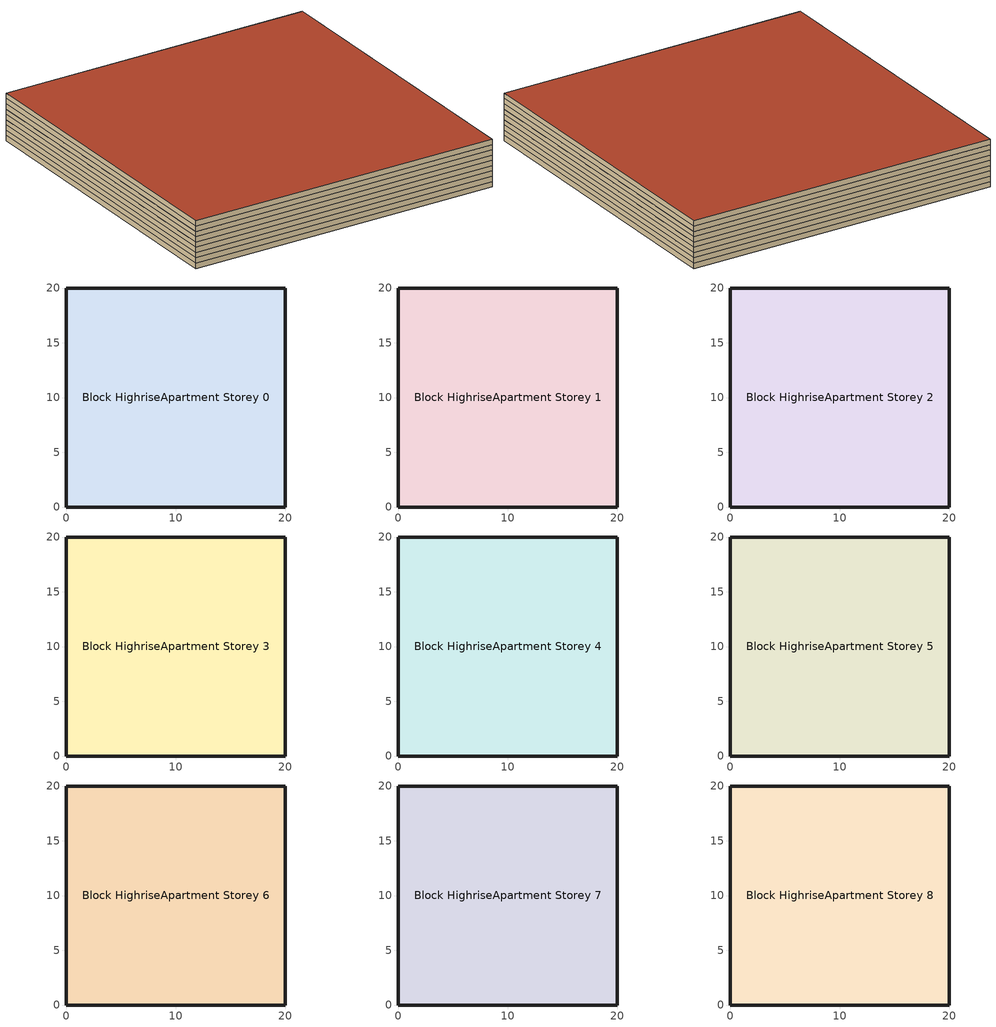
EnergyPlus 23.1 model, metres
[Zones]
Block HighriseApartment Storey 0
 floor ground (Project Floor): 20,20 20,0 0,0 0,20 z0
 wall outside (Project Wall): 0,0 20,0 20,20 0,20 0,0 z0:0.33
 roof outside (Project Ceiling): 20,0 20,20 0,20 0,0 z0.33
Block HighriseApartment Storey 1
 floor outside (Project Floor): 20,20 20,0 0,0 0,20 z0.33
 wall outside (Project Wall): 0,0 20,0 20,20 0,20 0,0 z0.33:0.67
 roof outside (Project Ceiling): 20,0 20,20 0,20 0,0 z0.67
Block HighriseApartment Storey 2
 floor outside (Project Floor): 20,20 20,0 0,0 0,20 z0.67
 wall outside (Project Wall): 0,0 20,0 20,20 0,20 0,0 z0.67:1
 roof outside (Project Ceiling): 20,0 20,20 0,20 0,0 z1
Block HighriseApartment Storey 3
 floor outside (Project Floor): 20,20 20,0 0,0 0,20 z1
 wall outside (Project Wall): 0,0 20,0 20,20 0,20 0,0 z1:1.33
 roof outside (Project Ceiling): 20,0 20,20 0,20 0,0 z1.33
Block HighriseApartment Storey 4
 floor outside (Project Floor): 20,20 20,0 0,0 0,20 z1.33
 wall outside (Project Wall): 0,0 20,0 20,20 0,20 0,0 z1.33:1.67
 roof outside (Project Ceiling): 20,0 20,20 0,20 0,0 z1.67
Block HighriseApartment Storey 5
 floor outside (Project Floor): 20,20 20,0 0,0 0,20 z1.67
 wall outside (Project Wall): 0,0 20,0 20,20 0,20 0,0 z1.67:2
 roof outside (Project Ceiling): 20,0 20,20 0,20 0,0 z2
Block HighriseApartment Storey 6
 floor outside (Project Floor): 20,20 20,0 0,0 0,20 z2
 wall outside (Project Wall): 0,0 20,0 20,20 0,20 0,0 z2:2.33
 roof outside (Project Ceiling): 20,0 20,20 0,20 0,0 z2.33
Block HighriseApartment Storey 7
 floor outside (Project Floor): 20,20 20,0 0,0 0,20 z2.33
 wall outside (Project Wall): 0,0 20,0 20,20 0,20 0,0 z2.33:2.67
 roof outside (Project Ceiling): 20,0 20,20 0,20 0,0 z2.67
Block HighriseApartment Storey 8
 floor outside (Project Floor): 20,20 20,0 0,0 0,20 z2.67
 wall outside (Project Wall): 0,0 20,0 20,20 0,20 0,0 z2.67:3
 roof outside (Project Flat Roof): 20,0 20,20 0,20 0,0 z3
[Building]
OpenUBEM_Building: North Axis=0; Terrain=City; Solar Distribution=FullExterior
[Site:Location]
PLACEHOLDER: Latitude=0; Longitude=0; Time Zone=0; Elevation=0
[SizingPeriod:WeatherFileDays]
AnnualSizingPeriod: Begin Month=1; Begin Day of Month=1; End Month=12; End Day of Month=31; Day of Week for Start Day=Monday; Use Weather File Daylight Saving Period=No; Use Weather File Rain and Snow Indicators=No
[SITE:WATERMAINSTEMPERATURE]
Calculation Method=CorrelationFromWeatherFile
[MATERIAL]
DefaultMaterial: Roughness=Rough; Thickness=0.1; Conductivity=0.1; Density=1000; Specific Heat=1000; Thermal Absorptance=0.9; Solar Absorptance=0.7; Visible Absorptance=0.7
[CONSTRUCTION]
Project Wall; Project Floor; Project Flat Roof; Project Ceiling: DefaultMaterial
[ZONE] Type=1; Multiplier=1; Ceiling Height=autocalculate; Volume=autocalculate; Floor Area=autocalculate; Part of Total Floor Area=Yes
Block HighriseApartment Storey 0; Block HighriseApartment Storey 1; Block HighriseApartment Storey 2; Block HighriseApartment Storey 3; Block HighriseApartment Storey 4; Block HighriseApartment Storey 5; Block HighriseApartment Storey 6; Block HighriseApartment Storey 7; Block HighriseApartment Storey 8
[PEOPLE] Number of People Schedule=CPB_OccLoad; Number of People Calculation Method=People/Area; People per Floor Area=0.05; Fraction Radiant=0.3; Sensible Heat Fraction=autocalculate; Activity Level Schedule=Activity_Level; Carbon Dioxide Generation Rate=3.82e-08; Enable ASHRAE 55 Comfort Warnings=No; Mean Radiant Temperature Calculation Type=ZoneAveraged; Clothing Insulation Calculation Method=ClothingInsulationSchedule; Cold Stress Temperature Threshold=15.56; Heat Stress Temperature Threshold=30
Name | Zone or ZoneList or Space or SpaceList
People_Block HighriseApartment Storey 0 | Block HighriseApartment Storey 0
People_Block HighriseApartment Storey 1 | Block HighriseApartment Storey 1
People_Block HighriseApartment Storey 2 | Block HighriseApartment Storey 2
People_Block HighriseApartment Storey 3 | Block HighriseApartment Storey 3
People_Block HighriseApartment Storey 4 | Block HighriseApartment Storey 4
People_Block HighriseApartment Storey 5 | Block HighriseApartment Storey 5
People_Block HighriseApartment Storey 6 | Block HighriseApartment Storey 6
People_Block HighriseApartment Storey 7 | Block HighriseApartment Storey 7
People_Block HighriseApartment Storey 8 | Block HighriseApartment Storey 8
[LIGHTS] Schedule=CPB_OccLoad; Design Level Calculation Method=Watts/Area; Watts per Zone Floor Area=10; Return Air Fraction=0; Fraction Radiant=0.42; Fraction Visible=0; Fraction Replaceable=1; EndUse Subcategory=General; Return Air Fraction Calculated from Plenum Temperature=No; Return Air Fraction Function of Plenum Temperature Coefficient 1=0; Return Air Fraction Function of Plenum Temperature Coefficient 2=0
Name | Zone or ZoneList or Space or SpaceList
Lights_Block HighriseApartment Storey 0 | Block HighriseApartment Storey 0
Lights_Block HighriseApartment Storey 1 | Block HighriseApartment Storey 1
Lights_Block HighriseApartment Storey 2 | Block HighriseApartment Storey 2
Lights_Block HighriseApartment Storey 3 | Block HighriseApartment Storey 3
Lights_Block HighriseApartment Storey 4 | Block HighriseApartment Storey 4
Lights_Block HighriseApartment Storey 5 | Block HighriseApartment Storey 5
Lights_Block HighriseApartment Storey 6 | Block HighriseApartment Storey 6
Lights_Block HighriseApartment Storey 7 | Block HighriseApartment Storey 7
Lights_Block HighriseApartment Storey 8 | Block HighriseApartment Storey 8
[ELECTRICEQUIPMENT] Schedule=CPB_OccLoad; Design Level Calculation Method=Watts/Area; Watts per Zone Floor Area=8; Fraction Latent=0; Fraction Radiant=0.5; Fraction Lost=0; EndUse Subcategory=General
Name | Zone or ZoneList or Space or SpaceList
Equip_Block HighriseApartment Storey 0 | Block HighriseApartment Storey 0
Equip_Block HighriseApartment Storey 1 | Block HighriseApartment Storey 1
Equip_Block HighriseApartment Storey 2 | Block HighriseApartment Storey 2
Equip_Block HighriseApartment Storey 3 | Block HighriseApartment Storey 3
Equip_Block HighriseApartment Storey 4 | Block HighriseApartment Storey 4
Equip_Block HighriseApartment Storey 5 | Block HighriseApartment Storey 5
Equip_Block HighriseApartment Storey 6 | Block HighriseApartment Storey 6
Equip_Block HighriseApartment Storey 7 | Block HighriseApartment Storey 7
Equip_Block HighriseApartment Storey 8 | Block HighriseApartment Storey 8
[HVACTEMPLATE:THERMOSTAT] Heating Setpoint Schedule=CPB_Heating_SP; Cooling Setpoint Schedule=CPB_Cooling_SP
Block HighriseApartment Storey 0_Thermostat; Block HighriseApartment Storey 1_Thermostat; Block HighriseApartment Storey 2_Thermostat; Block HighriseApartment Storey 3_Thermostat; Block HighriseApartment Storey 4_Thermostat; Block HighriseApartment Storey 5_Thermostat; Block HighriseApartment Storey 6_Thermostat; Block HighriseApartment Storey 7_Thermostat; Block HighriseApartment Storey 8_Thermostat
[HVACTEMPLATE:ZONE:WATERTOAIRHEATPUMP] Cooling Supply Air Flow Rate=autosize; Heating Supply Air Flow Rate=autosize; Outdoor Air Method=Flow/Person; Outdoor Air Flow Rate per Person=0.01; Outdoor Air Flow Rate per Zone Floor Area=0; Outdoor Air Flow Rate per Zone=0; Supply Fan Placement=DrawThrough; Supply Fan Total Efficiency=0.55575; Supply Fan Delta Pressure=622.5; Supply Fan Motor Efficiency=0.9; Cooling Coil Type=Coil:Cooling:WaterToAirHeatPump:EquationFit; Cooling Coil Gross Rated Total Capacity=autosize; Cooling Coil Gross Rated Sensible Heat Ratio=autosize; Cooling Coil Gross Rated COP=4.68797; Heat Pump Heating Coil Type=Coil:Heating:WaterToAirHeatPump:EquationFit; Heat Pump Heating Coil Gross Rated Capacity=autosize; Heat Pump Heating Coil Gross Rated COP=4.2; Supplemental Heating Coil Capacity=autosize; Maximum Cycling Rate=2.5; Heat Pump Time Constant=60; Fraction of OnCycle Power Use=0.01; Heat Pump Fan Delay Time=60; Supplemental Heating Coil Type=Electric; Zone Cooling Design Supply Air Temperature Input Method=SupplyAirTemperature; Zone Cooling Design Supply Air Temperature=14; Zone Cooling Design Supply Air Temperature Difference=11.11; Zone Heating Design Supply Air Temperature Input Method=SupplyAirTemperature; Zone Heating Design Supply Air Temperature=50; Zone Heating Design Supply Air Temperature Difference=30; Heat Pump Coil Water Flow Mode=Cycling; Baseboard Heating Type=None; Baseboard Heating Capacity=autosize
Name | Template Thermostat
Block HighriseApartment Storey 0 | Block HighriseApartment Storey 0_Thermostat
Block HighriseApartment Storey 1 | Block HighriseApartment Storey 1_Thermostat
Block HighriseApartment Storey 2 | Block HighriseApartment Storey 2_Thermostat
Block HighriseApartment Storey 3 | Block HighriseApartment Storey 3_Thermostat
Block HighriseApartment Storey 4 | Block HighriseApartment Storey 4_Thermostat
Block HighriseApartment Storey 5 | Block HighriseApartment Storey 5_Thermostat
Block HighriseApartment Storey 6 | Block HighriseApartment Storey 6_Thermostat
Block HighriseApartment Storey 7 | Block HighriseApartment Storey 7_Thermostat
Block HighriseApartment Storey 8 | Block HighriseApartment Storey 8_Thermostat
[HVACTEMPLATE:PLANT:TOWER]
OpenUBEM_Mixed_Tower: Tower Type=TwoSpeed; High Speed Nominal Capacity=autosize; High Speed Fan Power=autosize; Low Speed Nominal Capacity=autosize; Low Speed Fan Power=autosize; Free Convection Capacity=autosize; Priority=1; Sizing Factor=1; Template Plant Loop Type=MixedWater
[HVACTEMPLATE:PLANT:BOILER]
OpenUBEM_Mixed_Boiler: Boiler Type=HotWaterBoiler; Capacity=autosize; Efficiency=0.8; Fuel Type=NaturalGas; Priority=1; Sizing Factor=1; Minimum Part Load Ratio=0; Maximum Part Load Ratio=1.1; Optimum Part Load Ratio=1; Water Outlet Upper Temperature Limit=100; Template Plant Loop Type=MixedWater
[HVACTEMPLATE:PLANT:MIXEDWATERLOOP]
OpenUBEM_Mixed_Loop: Pump Control Type=Intermittent; Operation Scheme Type=Default; High Temperature Design Setpoint=33; Low Temperature Design Setpoint=20; Water Pump Configuration=ConstantFlow; Water Pump Rated Head=179352; Water Pump Type=SinglePump; Supply Side Bypass Pipe=Yes; Demand Side Bypass Pipe=Yes; Fluid Type=Water; Loop Design Delta Temperature=5.6; Load Distribution Scheme=SequentialLoad
[WATERHEATER:MIXED]
DHW_Heater_HighriseApartment: Tank Volume=0.3785; Setpoint Temperature Schedule=OpenUBEM_DHW_Setpoint; Deadband Temperature Difference=0; Heater Control Type=Cycle; Heater Maximum Capacity=11030; Heater Ignition Minimum Flow Rate=0; Heater Ignition Delay=0; Heater Fuel Type=NaturalGas; Heater Thermal Efficiency=0.8; Off Cycle Parasitic Fuel Consumption Rate=0; Off Cycle Parasitic Fuel Type=NaturalGas; Off Cycle Parasitic Heat Fraction to Tank=0; On Cycle Parasitic Fuel Consumption Rate=0; On Cycle Parasitic Heat Fraction to Tank=0; Ambient Temperature Indicator=Zone; Ambient Temperature Zone=Block HighriseApartment Storey 0; Off Cycle Loss Coefficient to Ambient Temperature=7.56; Off Cycle Loss Fraction to Zone=1; On Cycle Loss Coefficient to Ambient Temperature=7.56; On Cycle Loss Fraction to Zone=1; Peak Use Flow Rate=3.19397e-05; Use Flow Rate Fraction Schedule=OpenUBEM_DHW_FlowFrac_HighriseApartment; Use Side Effectiveness=1; Source Side Effectiveness=1; Use Side Design Flow Rate=autosize; Source Side Design Flow Rate=autosize; Indirect Water Heating Recovery Time=1.5; Source Side Flow Control Mode=IndirectHeatPrimarySetpoint; EndUse Subcategory=DHW
[WATERUSE:EQUIPMENT]
DHW_WaterUse_HighriseApartment: EndUse Subcategory=DHW; Peak Flow Rate=3.19397e-05; Flow Rate Fraction Schedule=OpenUBEM_DHW_FlowFrac_HighriseApartment; Target Temperature Schedule=OpenUBEM_DHW_Setpoint; Zone=Block HighriseApartment Storey 0; Sensible Fraction Schedule=OpenUBEM_DHW_SensibleFrac; Latent Fraction Schedule=OpenUBEM_DHW_LatentFrac
[WATERUSE:CONNECTIONS]
DHW_WaterConn_HighriseApartment: Hot Water Supply Temperature Schedule=OpenUBEM_DHW_Setpoint; Drain Water Heat Exchanger Type=None; Drain Water Heat Exchanger Destination=Plant; Water Use Equipment 1=DHW_WaterUse_HighriseApartment
[Schedule:Constant]
Activity_Level: Hourly Value=120
[SCHEDULE:CONSTANT]
Name | Hourly Value
CPB_Heating_SP | 21
CPB_Cooling_SP | 24
CPB_OccLoad | 1
OpenUBEM_DHW_Setpoint | 60
OpenUBEM_DHW_FlowFrac_HighriseApartment | 0.524169
OpenUBEM_DHW_SensibleFrac | 0.2
OpenUBEM_DHW_LatentFrac | 0.05
